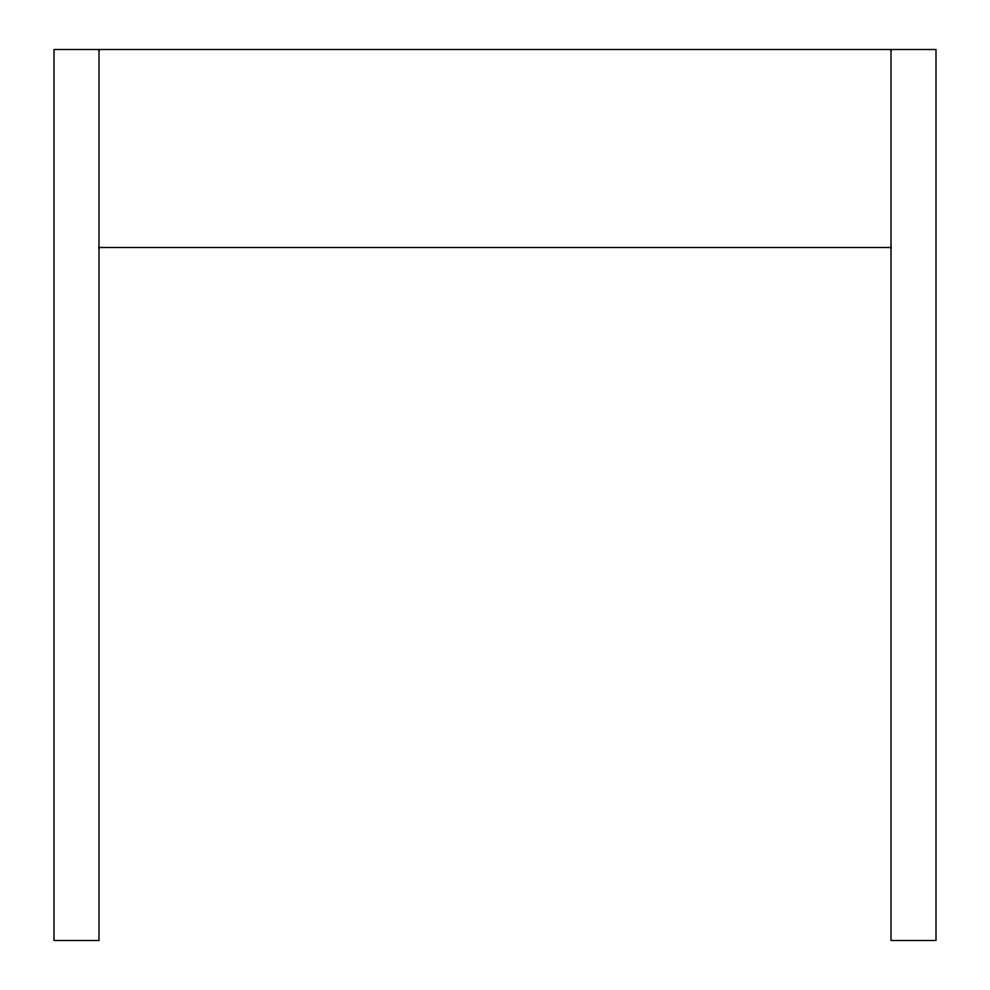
<?xml version="1.0" encoding="UTF-8"?>
<svg xmlns="http://www.w3.org/2000/svg" width="990" height="990" viewBox="0 0 990 990"><rect width="100%" height="100%" fill="white"/><g stroke="black" fill="none" stroke-linecap="round" stroke-linejoin="round"><path stroke-width="1.49" d="M99 247.5L891 247.5M891 49.5L891 940.5L935.996 940.5L935.996 49.5L54.005 49.5L54.005 940.5L99 940.5L99 49.5"/></g></svg>
